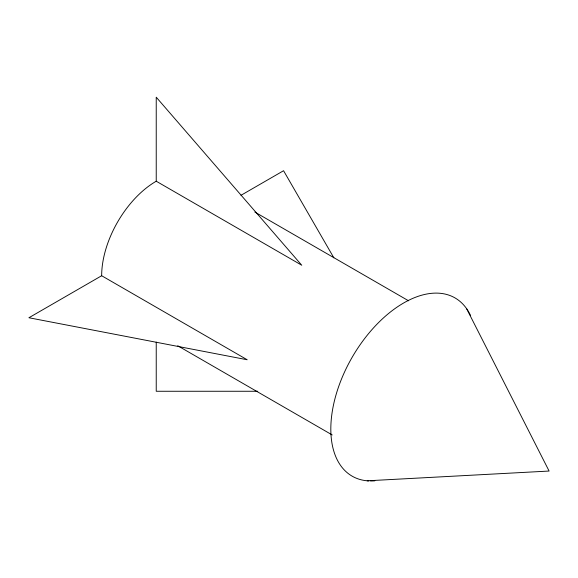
<?xml version="1.0" encoding="UTF-8"?>
<svg xmlns="http://www.w3.org/2000/svg" width="578" height="578" viewBox="0 0 578 578"><rect width="100%" height="100%" fill="white"/><g stroke="black" fill="none" stroke-linecap="round" stroke-linejoin="round"><path stroke-width="0.87" d="M101.663 275.735L28.9 317.748L247.182 359.754L101.663 275.735A77.177 44.557 -60 0 1 156.233 181.217L156.233 97.198L301.752 265.237L156.233 181.217M240.99 195.299L283.567 170.72L333.867 257.846M367.196 480.802L549.1 471.048L466.59 308.645M257.737 391.263L156.233 391.263L156.233 342.104M254.898 212.083L408.617 300.827M177.728 345.752L332.22 434.952M368.843 480.918A102.898 59.411 -60 0 1 354.545 353.274A102.898 59.411 -60 0 1 470.427 315.27M374.847 480.809A102.898 59.411 -60 0 1 370.527 480.968"/></g></svg>
